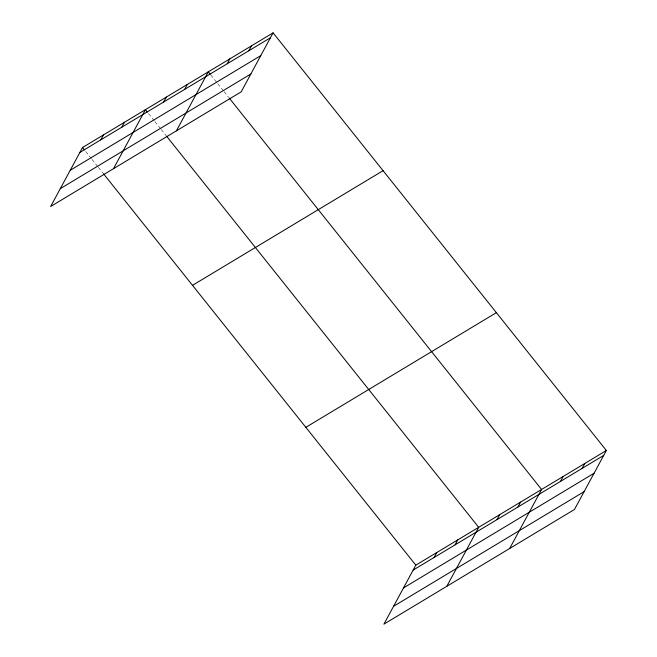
<?xml version="1.0" encoding="UTF-8"?>
<svg xmlns="http://www.w3.org/2000/svg" width="657" height="657" viewBox="0 0 657 657"><rect width="100%" height="100%" fill="white"/><g stroke="black" fill="none" stroke-linecap="round" stroke-linejoin="round"><path stroke-width="0.49" stroke-dasharray="3.29 2.46" d="M210.823 75.005L217.147 82.93M217.779 83.718L223.47 90.847M224.094 91.635L228.521 97.187M148.572 113.636L154.264 120.765M154.896 121.561L160.587 128.69M161.22 129.478L166.278 135.818M85.697 151.48L91.38 158.608M92.013 159.396L97.704 166.525M98.336 167.321L102.763 172.865"/><path stroke-width="0.99" d="M273.082 32.85L82.536 147.513L50.638 206.512L241.185 91.849L273.082 32.85L606.362 450.488L574.464 509.487L383.918 624.15L415.815 565.151L606.362 450.488M100.833 139.826L103.494 134.907M121.791 127.212L124.452 122.292M113.513 168.677L145.419 109.678L147.316 112.051M163.716 101.983L166.377 97.064M184.674 89.368L187.335 84.449M176.396 130.833L208.294 71.835L210.191 74.216M227.232 63.762L229.893 58.843M248.822 50.77L251.483 45.842M434.113 557.464L436.774 552.537M455.079 544.85L457.74 539.931M446.801 586.307L478.698 527.316L166.903 136.607M496.996 519.621L499.657 514.702M517.954 507.007L520.615 502.088M509.676 548.472L541.582 489.473L229.153 97.975M560.511 481.4L563.172 476.481M582.11 468.408L584.771 463.481M79.875 152.44L270.421 37.769M70.225 170.286L260.772 55.615M60.288 188.666L250.834 74.003M192.517 285.335L383.064 170.672M305.834 427.337L496.38 312.666M413.154 570.079L603.701 455.408M403.505 587.916L594.051 473.254M393.568 606.304L584.114 491.641M82.536 147.513L84.433 149.895M103.395 173.653L415.815 565.151"/></g></svg>
